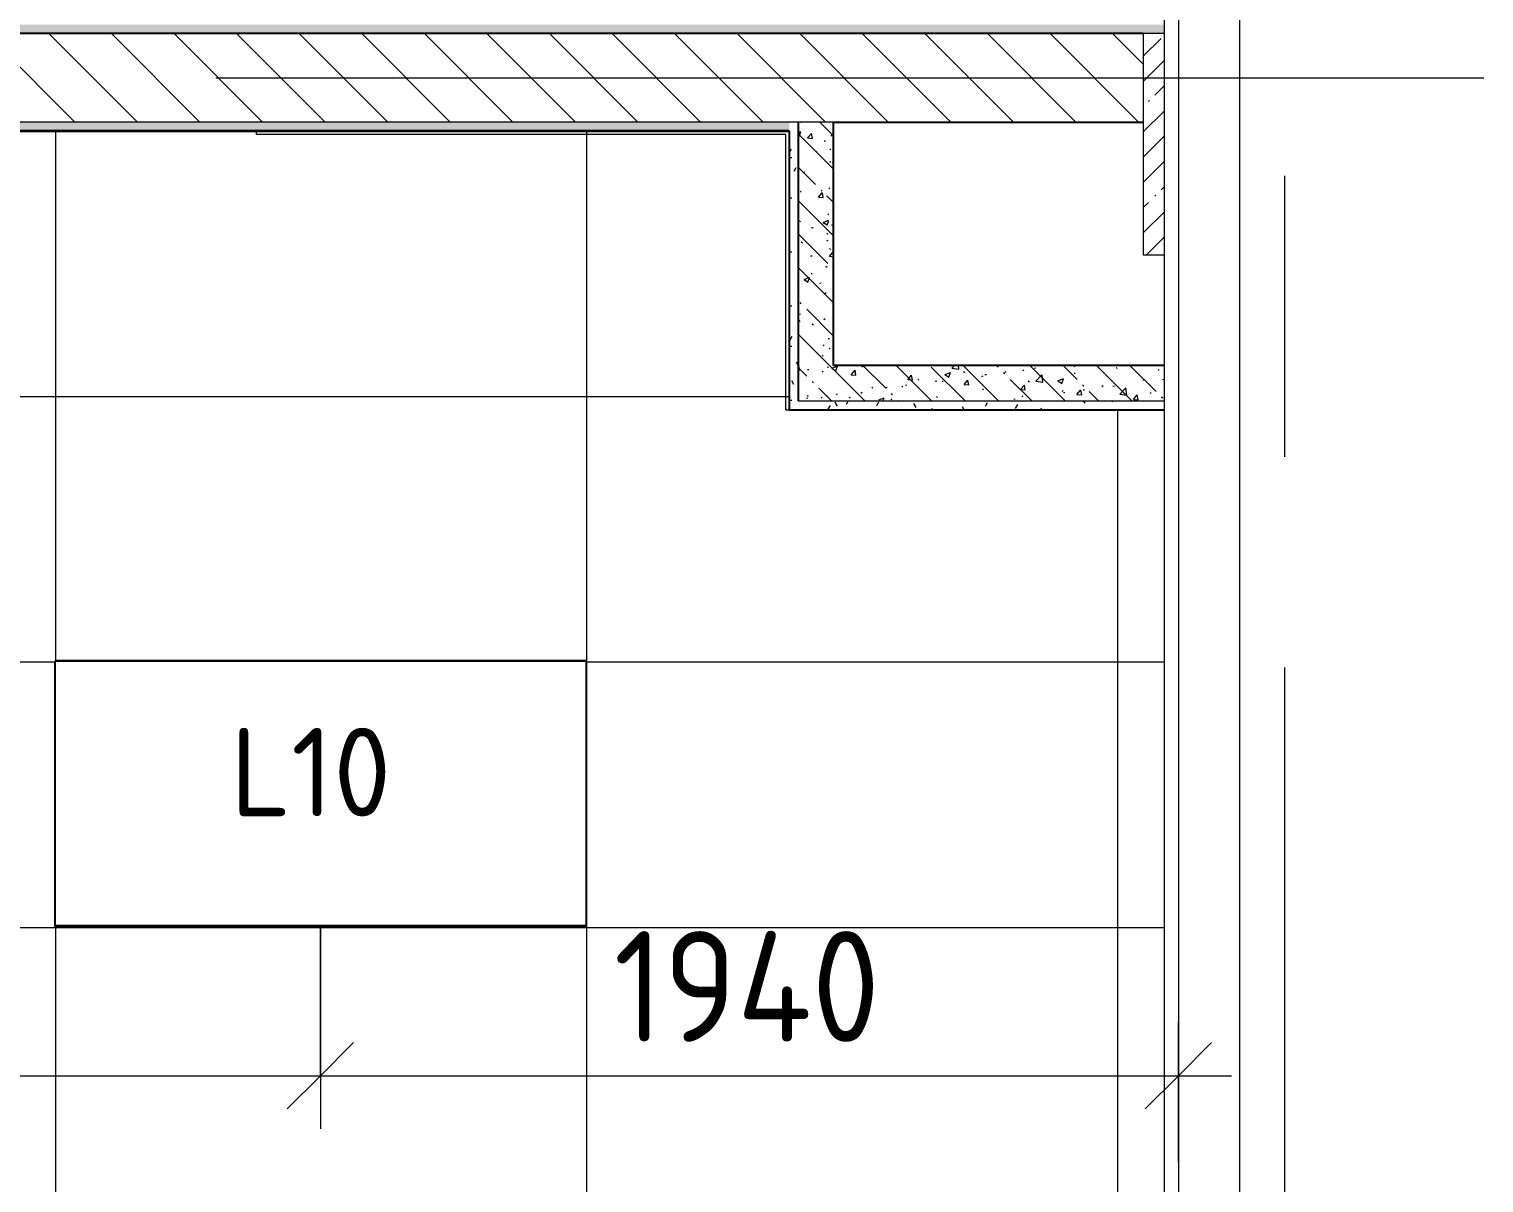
# Model space of a CAD drawing. Header units: millimetres. Extents: x -5524 to 188159, y -8553 to 29000.
# Drawn here: x 35472 to 38760, y 5303 to 7910 of the extents above; entities that cross this region are included whole.
import ezdxf

# ---------------------------------------------------------------- set-up
doc = ezdxf.new("R2010")
doc.units = ezdxf.units.MM
doc.linetypes.add('Осевая', pattern=[3175, 635, -476.25, 1587.5, -476.25])
for name, color, linetype, lineweight in [('A-ANNO-DIMS', 7, 'Continuous', 9), ('A-ANNO-DIMS-100', 7, 'Continuous', 9), ('A-CLNG-PATT', 7, 'Continuous', 9), ('A-DETL-GENF', 7, 'Continuous', 9), ('A-GENM', 7, 'Continuous', 9), ('A-WALL', 7, 'Continuous', 9), ('E-LITE-EQPM-IDEN', 7, 'Continuous', 9), ('I-WALL', 7, 'Continuous', 9), ('S-COLS', 7, 'Continuous', 9), ('Оси', 7, 'Continuous', 9), ('Оси-2', 7, 'Осевая', 9)]:
    doc.layers.add(name, color=color, linetype=linetype, lineweight=lineweight)
for name, color, linetype, lineweight, true_color in [('A-ANNO-NOTE', 1, 'Continuous', 9, 0xff0000), ('A-CLNG-1', 7, 'Continuous', 9, 0xc0c0c0), ('A-WALL-1', 254, 'Continuous', 25, 0xbebebe), ('A-WALL-6', 7, 'Continuous', 25, 0x3c3c3c), ('A-WALL-FNSH-4', 7, 'Continuous', 13, 0x3c3c3c)]:
    doc.layers.add(name, color=color, linetype=linetype, lineweight=lineweight, true_color=true_color)
doc.styles.add('GOST Common', font='GOST_Common.ttf', dxfattribs={"height": 200})
doc.styles.add('ISOCPEUR', font='isocpeur.ttf', dxfattribs={"width": 0.9, "height": 250})
doc.dimstyles.new('ISO-2_5_0_9К_БОЛЬШОЙ', dxfattribs={"dimscale": 304.8, "dimtxt": 248.995294, "dimasz": 0.492126, "dimexe": 0.393701, "dimexo": 0.984252, "dimgap": 0, "dimtad": 1, "dimdec": 0, "dimrnd": 10, "dimzin": 0, "dimdsep": 46, "dimtxsty": 'ISOCPEUR', "dimblk1": 'OBLIQUE', "dimblk2": 'OBLIQUE', "dimsah": 1, "dimcen": 0.09, "dimdle": 0.393701, "dimazin": 0, "dimtfac": 1, "dimtdec": 4, "dimtix": 1, "dimtmove": 0, "dimatfit": 3, "dimfxl": 1, "dimtvp": 1, "dimtolj": 1, "dimtzin": 0, "dimarcsym": 2})
pattern_1 = [(135, (0, 0), (-75.43415, -75.43415), [106.68, -17.78, 3.556, -17.78]), (135, (0, 75.39), (-75.43415, -75.43415), []), (50, (0, 0), (127.52922, -11.15758), [13.335, -146.685]), (355, (0, 0), (-24.66966, 133.74002), [10.668, -117.348]), (100.451, (10.63, -0.93), (102.85973, 122.58178), [11.333, -124.663]), (46.184, (0, 35.56), (189.75516, -29.43036), [20.002, -220.027]), (96.636, (15.81, 33.1), (166.1822, 173.1996), [17, -186.995]), (351.184, (0, 35.56), (166.1839, 173.1976), [16.002, -176.022]), (21, (17.78, 26.67), (106.13027, -71.58603), [13.335, -146.685]), (326, (17.78, 26.67), (43.26188, 128.93175), [10.668, -117.348]), (71.451, (26.62, 20.7), (149.39198, 57.34505), [11.333, -124.663]), (37.5, (0, 0), (2.16223, 59.18836), [3.353, -112.573, 3.353, -115.773, -117.792]), (37.5, (0, 0), (2.16223, 59.18836), [-235.052, 3.353, -114.44]), (7.5, (0, 0), (46.77386, 70.12615), [3.353, -64.567, 3.353, -109.906, -44.894]), (7.5, (0, 0), (46.77386, 70.12615), [-181.178, 3.353, -41.542]), (327.5, (-39.65, 0), (94.91367, -4.010093), [3.353, -41.097, 3.353, -135.331, -184.023]), (327.5, (-39.65, 0), (94.91367, -4.010093), [-183.134, 3.353, -180.67]), (317.5, (-57.43, 0), (103.69057, 17.79882), [3.353, -54.432, 3.353, -88.748, -130.683]), (317.5, (-57.43, 0), (103.69057, 17.79882), [-149.885, 3.353, -127.33])]
pattern_2 = [(0, (0, 0), (121.92, 30.48), [10.058, -81.382, 10.058, -81.382, -487.68]), (0, (0, 0), (121.92, 30.48), [-182.88, 10.058, -172.822, 10.058, -81.382, -213.36]), (0, (0, 0), (121.92, 30.48), [-457.2, 10.058, -50.902, 10.058, -142.342]), (120, (45.72, 15.24), (-87.356454, 90.345817), [10.058, -81.382, 10.058, -81.382, -487.68]), (120, (45.72, 15.24), (-87.356454, 90.345817), [-182.88, 10.058, -172.822, 10.058, -81.382, -213.36]), (120, (45.72, 15.24), (-87.356454, 90.345817), [-457.2, 10.058, -50.902, 10.058, -142.342]), (240, (60.96, 76.2), (-34.563546, -120.825817), [10.058, -81.382, 10.058, -81.382, -487.68]), (240, (60.96, 76.2), (-34.563546, -120.825817), [-182.88, 10.058, -172.822, 10.058, -81.382, -213.36]), (240, (60.96, 76.2), (-34.563546, -120.825817), [-457.2, 10.058, -50.902, 10.058, -142.342])]

# ---------------------------------------------------------------- blocks, each defined once
blk = doc.blocks.new('Gfhfgtnyfz rhsirf 2 - Gfhfgtnyfz rhsirf 3-19033485-План расстановки осветительного оборудования 3 этажа в осях 1-12')
at = {"layer": 'A-GENM'}
for p, q in [((38057.1, 11545.1), (38057.1, 199.8)), ((38089.6, 11528.9), (38089.6, 199.8))]:
    blk.add_line(p, q, dxfattribs=at)
blk = doc.blocks.new('BSC_Колонна _Прямоугольная - 500х500-V15-План расстановки осветительного оборудования 3 этажа в осях 1-12')
at = {"layer": 'S-COLS'}
h = blk.add_hatch(dxfattribs=at)
h.set_pattern_fill('FP_18', color=256, style=0, pattern_type=2)
h.set_pattern_definition([(45, (-38240, -7650), (-57.02463, 57.02463), []), (45, (-38182.975, -7650), (-57.02463, 57.02463), [100.806, -20.161, 3.353, -16.808])])
h.paths.add_polyline_path([(-250, -250), (-202.9, -250), (-202.9, 250), (-250, 250), (-250, -110.7)])
for p, q in [((-202.6, 250), (-250, 250)), ((-250, 250), (-250, -250)), ((-250, -250), (-202.6, -250))]:
    blk.add_line(p, q, dxfattribs=at)
blk = doc.blocks.new('DET_L_Линия разрыва - М100-30654710-План расстановки осветительного оборудования 3 этажа в осях 1-12')
at = {"layer": 'A-DETL-GENF'}
blk.add_line((11739.9, 0), (0, 0), dxfattribs=at)
blk = doc.blocks.new('DIMBLOCK82-План расстановки осветительного оборудования 3 этажа в осях 1-12')
at = {"layer": 'A-ANNO-DIMS-100'}
for p, q in [((33730, 5882), (33730, 5425.2)), ((33730, 5545.2), (33730, 5882)), ((36130, 5882), (36130, 5425.2)), ((36130, 5545.2), (36130, 5882)), ((33730, 5545.2), (36130, 5545.2))]:
    blk.add_line(p, q, dxfattribs=at)
at = {"layer": 'A-ANNO-DIMS-100', "lineweight": 20}
for p, q in [((33730, 5545.2), (33805, 5620.2)), ((36130, 5545.2), (36205, 5620.2)), ((33730, 5545.2), (33655, 5470.2)), ((36130, 5545.2), (36055, 5470.2))]:
    blk.add_line(p, q, dxfattribs=at)
at = {"layer": 'A-ANNO-DIMS-100', "color": 0, "insert": (34602, 5871.8), "char_height": 250, "width": 787.208, "attachment_point": 1, "line_spacing_factor": 1.149209, "style": 'ISOCPEUR'}
blk.add_mtext('2400', dxfattribs=at)
blk = doc.blocks.new('_Oblique')
at = {"color": 0, "linetype": 'ByBlock', "lineweight": -2}
blk.add_line((-0.5, -0.5), (0.5, 0.5), dxfattribs=at)
blk = doc.blocks.new('DIMBLOCK83-План расстановки осветительного оборудования 3 этажа в осях 1-12')
at = {"layer": 'A-ANNO-DIMS-100'}
for p, q in [((36130, 5882), (36130, 5425.2)), ((36130, 5545.2), (36130, 5882)), ((38069.6, 5351.2), (38069.6, 5665.2)), ((36130, 5545.2), (38189.6, 5545.2)), ((38069.6, 5545.2), (38069.6, 5351.2))]:
    blk.add_line(p, q, dxfattribs=at)
at = {"layer": 'A-ANNO-DIMS-100', "lineweight": 20}
for p, q in [((36130, 5545.2), (36205, 5620.2)), ((38069.6, 5545.2), (38144.6, 5620.2)), ((36130, 5545.2), (36055, 5470.2)), ((38069.6, 5545.2), (37994.6, 5470.2))]:
    blk.add_line(p, q, dxfattribs=at)
at = {"layer": 'A-ANNO-DIMS-100', "color": 0, "insert": (36793.3, 5871.8), "char_height": 250, "width": 735.494, "attachment_point": 1, "line_spacing_factor": 1.149209, "style": 'ISOCPEUR'}
blk.add_mtext('1940', dxfattribs=at)

msp = doc.modelspace()

# ---------------------------------------------------------------- hatches: boundary and pattern name
at = {"layer": 'A-CLNG-PATT'}
h = msp.add_hatch(dxfattribs=at)
h.set_pattern_fill('FP_32', color=256, style=0, pattern_type=2)
h.set_pattern_definition([(180, (29531.7, 6479.5), (-7e-14, -600), []), (270, (29531.7, 6479.5), (1200, 7e-14), [])])
h.paths.add_polyline_path([(37969, 421), (38037.1, 421), (38037.1, 7049), (37189, 7049), (37189, 7679), (33631, 7679), (33631, 7279), (32989, 7279), (32989, 7679), (30460.7, 7679), (30460.7, 7199), (29531.7, 7199), (29531.7, 521), (37969, 520)])
h.paths.add_polyline_path([(35531.6, 1084.4), (35531.6, 1684.4), (36731.6, 1684.4), (36731.6, 1084.4), (35868.8, 1084.4)])
h.paths.add_polyline_path([(33189.6, 1084.4), (33131.6, 1084.4), (33131.6, 1684.4), (34331.6, 1684.4), (34331.6, 1084.4)])
h.paths.add_polyline_path([(31931.6, 1084.4), (30731.6, 1084.4), (30731.6, 1684.4), (31931.6, 1684.4)])
h.paths.add_polyline_path([(35868.8, 3484.4), (35531.6, 3484.4), (35531.6, 4084.4), (36731.6, 4084.4), (36731.6, 3484.4)])
h.paths.add_polyline_path([(34331.6, 3484.4), (33131.6, 3484.4), (33131.6, 4084.4), (34331.6, 4084.4)])
h.paths.add_polyline_path([(31931.6, 3484.4), (30731.6, 3484.4), (30731.6, 4084.4), (31931.6, 4084.4)])
h.paths.add_polyline_path([(35531.6, 5884.4), (35531.6, 6484.4), (36731.6, 6484.1), (36731.6, 5884.4), (35868.8, 5884.4)])
h.paths.add_polyline_path([(33189.6, 5884.4), (33131.6, 5884.4), (33131.6, 6484.4), (34331.6, 6484.4), (34331.6, 5884.4)])
h.paths.add_polyline_path([(30731.6, 5884.4), (30731.6, 6484.4), (31931.6, 6484.1), (31931.6, 5884.4)])
at = {"layer": 'I-WALL'}
h = msp.add_hatch(dxfattribs=at)
h.set_pattern_fill('FP_30', color=256, style=0, pattern_type=2)
h.set_pattern_definition(pattern_2)
h.paths.add_polyline_path([(38037.1, 7900), (38037.1, 7920), (1250, 7920), (1250, 7900), (37990, 7900)])
h = msp.add_hatch(dxfattribs=at)
h.set_pattern_fill('FP_7', color=256, style=0, pattern_type=2)
h.set_pattern_definition([(135, (0, 0), (-70.71068, -70.71068), [])])
h.paths.add_polyline_path([(37878.2, 7700), (37990, 7700), (37990, 7900), (33610, 7900), (33610, 7700), (37290, 7700)])
h.paths.add_polyline_path([(33010, 7700), (33010, 7900), (29809.7, 7900), (29809.7, 7700), (32990, 7700)])
h = msp.add_hatch(dxfattribs=at)
h.set_pattern_fill('FP_30', color=256, style=0, pattern_type=2)
h.set_pattern_definition(pattern_2)
h.paths.add_polyline_path([(37189, 7680), (37190, 7680), (37190, 7700), (33610, 7700), (33610, 7680), (35868.8, 7680)])
h = msp.add_hatch(dxfattribs=at)
h.set_pattern_fill('FP_30', color=256, style=0, pattern_type=2)
h.set_pattern_definition(pattern_2)
h.paths.add_polyline_path([(37208.4, 7070), (37210, 7070), (37210, 7700), (37190, 7700), (37190, 7070)])
h = msp.add_hatch(dxfattribs=at)
h.set_pattern_fill('FP_14', color=256, style=0, pattern_type=2)
h.set_pattern_definition(pattern_1)
h.paths.add_polyline_path([(37290, 7150), (37290, 7700), (37210, 7700), (37210, 7150)])
h = msp.add_hatch(dxfattribs=at)
h.set_pattern_fill('FP_14', color=256, style=0, pattern_type=2)
h.set_pattern_definition(pattern_1)
h.paths.add_polyline_path([(37878.2, 7070), (38037.1, 7070), (38037.1, 7150), (37210, 7150), (37210, 7070)])
h = msp.add_hatch(dxfattribs=at)
h.set_pattern_fill('FP_30', color=256, style=0, pattern_type=2)
h.set_pattern_definition(pattern_2)
h.paths.add_polyline_path([(38037.1, 7050), (38037.1, 7070), (37190, 7070), (37190, 7050), (37878.2, 7050)])

# ---------------------------------------------------------------- linework, layer by layer
at = {"layer": 'A-ANNO-NOTE'}
for p, q in [((35530, 5882), (35530, 6482)), ((35530, 6482), (36730, 6482)), ((36730, 6482), (36730, 5882)), ((36730, 5882), (35530, 5882))]:
    msp.add_line(p, q, dxfattribs=at)
at = {"layer": 'A-CLNG-1'}
for p, q in [((35531.6, 5884.4), (35531.6, 6484.4)), ((35531.6, 6484.4), (36731.6, 6484.4)), ((36731.6, 6484.4), (36731.6, 5884.4)), ((36731.6, 5884.4), (35531.6, 5884.4))]:
    msp.add_line(p, q, dxfattribs=at)
at = {"layer": 'A-WALL'}
for p, q in [((37290, 7700), (33610, 7700)), ((37210, 7070), (38037.4, 7070))]:
    msp.add_line(p, q, dxfattribs=at)
at = {"layer": 'A-WALL-1'}
for p, q in [((37990, 7900), (33610, 7900)), ((37210, 7700), (37210, 7070)), ((37290, 7150), (37290, 7700)), ((37290, 7700), (37990, 7700)), ((37189, 7680), (37190, 7680)), ((37190, 7680), (37190, 7050)), ((38037.4, 7150), (37290, 7150)), ((37190, 7050), (38037.4, 7050))]:
    msp.add_line(p, q, dxfattribs=at)
at = {"layer": 'A-WALL-6'}
msp.add_line((37189, 7680), (33630, 7680), dxfattribs=at)
at = {"layer": 'A-WALL-FNSH-4'}
for p, q in [((33631, 7679), (37189, 7679)), ((37189, 7679), (37189, 7049)), ((37189, 7049), (38037.4, 7049))]:
    msp.add_line(p, q, dxfattribs=at)
at = {"layer": 'I-WALL'}
for p, q in [((35985.5, 7672), (35985.5, 7679)), ((37182, 7672), (35985.5, 7672)), ((37182, 7050), (37182, 7672)), ((37182, 7050), (37189, 7050))]:
    msp.add_line(p, q, dxfattribs=at)
at = {"layer": 'Оси'}
msp.add_line((36260, 7800), (38760, 7800), dxfattribs=at)
at = {"layer": 'Оси-2'}
for p, q in [((38310, 593.7), (38310, 21277.7)), ((-2206.6, 7800), (36260, 7800))]:
    msp.add_line(p, q, dxfattribs=at)

# ---------------------------------------------------------------- block references
at = {"layer": 'A-DETL-GENF', "rotation": 90.00000000000031}
msp.add_blockref('DET_L_Линия разрыва - М100-30654710-План расстановки осветительного оборудования 3 этажа в осях 1-12', (38207.7, -280), dxfattribs=at)
at = {"layer": 'A-GENM'}
msp.add_blockref('Gfhfgtnyfz rhsirf 2 - Gfhfgtnyfz rhsirf 3-19033485-План расстановки осветительного оборудования 3 этажа в осях 1-12', (-20, 0), dxfattribs=at)
at = {"layer": 'S-COLS'}
msp.add_blockref('BSC_Колонна _Прямоугольная - 500х500-V15-План расстановки осветительного оборудования 3 этажа в осях 1-12', (38240, 7650), dxfattribs=at)

# ---------------------------------------------------------------- texts
at = {"layer": 'E-LITE-EQPM-IDEN', "insert": (35926.6, 6331.2), "char_height": 200, "width": 472.996, "attachment_point": 1, "style": 'GOST Common'}
msp.add_mtext('L10', dxfattribs=at)

# ---------------------------------------------------------------- dimensions: what is measured, and where the dimension line sits
at = {"layer": 'A-ANNO-DIMS'}
for base, p1, p2, override, picture, middle in [((36130, 5545.2), (33730, 6182), (36130, 6182), {"dimpost": '<>', "dimfxl": 2400}, 'DIMBLOCK82-План расстановки осветительного оборудования 3 этажа в осях 1-12', (34930, 5670.2)), ((38069.6, 5545.2), (36130, 6182), (38069.6, 5651.2), {"dimpost": '<>', "dimfxl": 2010.893052}, 'DIMBLOCK83-План расстановки осветительного оборудования 3 этажа в осях 1-12', (37099.8, 5670.2))]:
    dim = msp.add_linear_dim(base=base, p1=p1, p2=p2, dimstyle='ISO-2_5_0_9К_БОЛЬШОЙ', override=override, dxfattribs=at)
    dim.commit()
    dim.dimension.update_dxf_attribs({"geometry": picture, "text_midpoint": middle})

doc.saveas('drawing.dxf')
